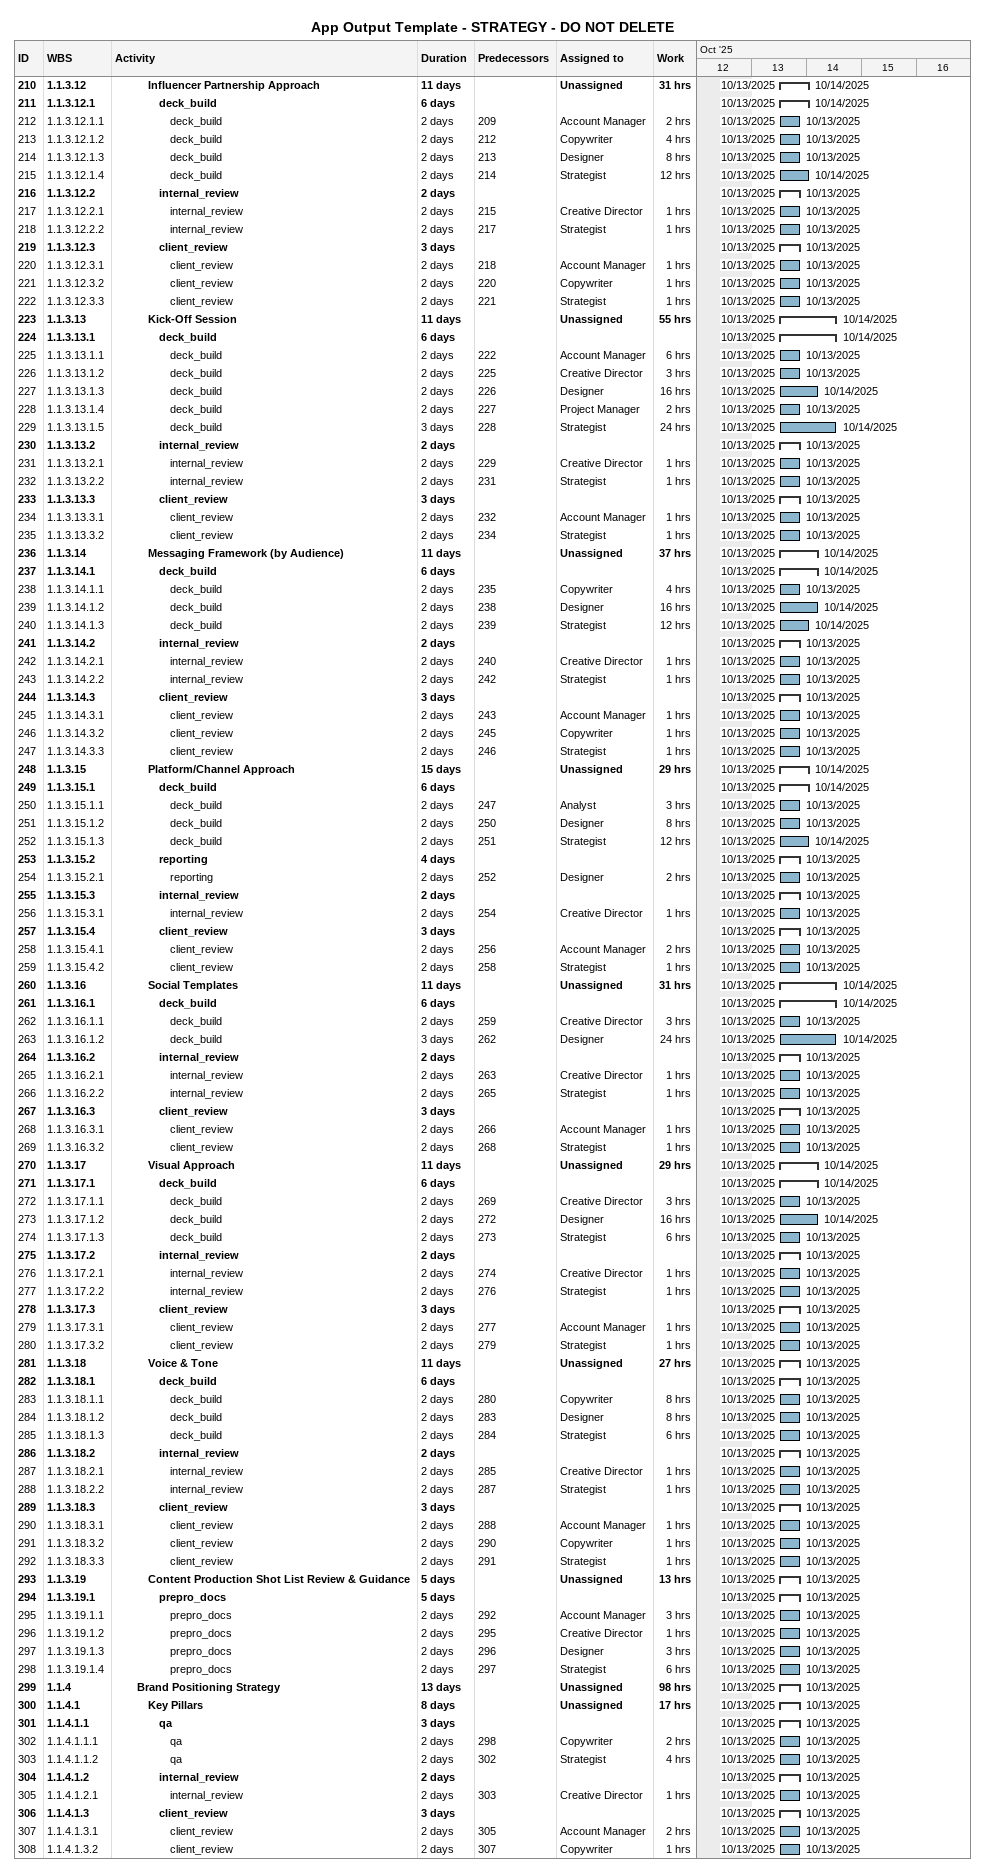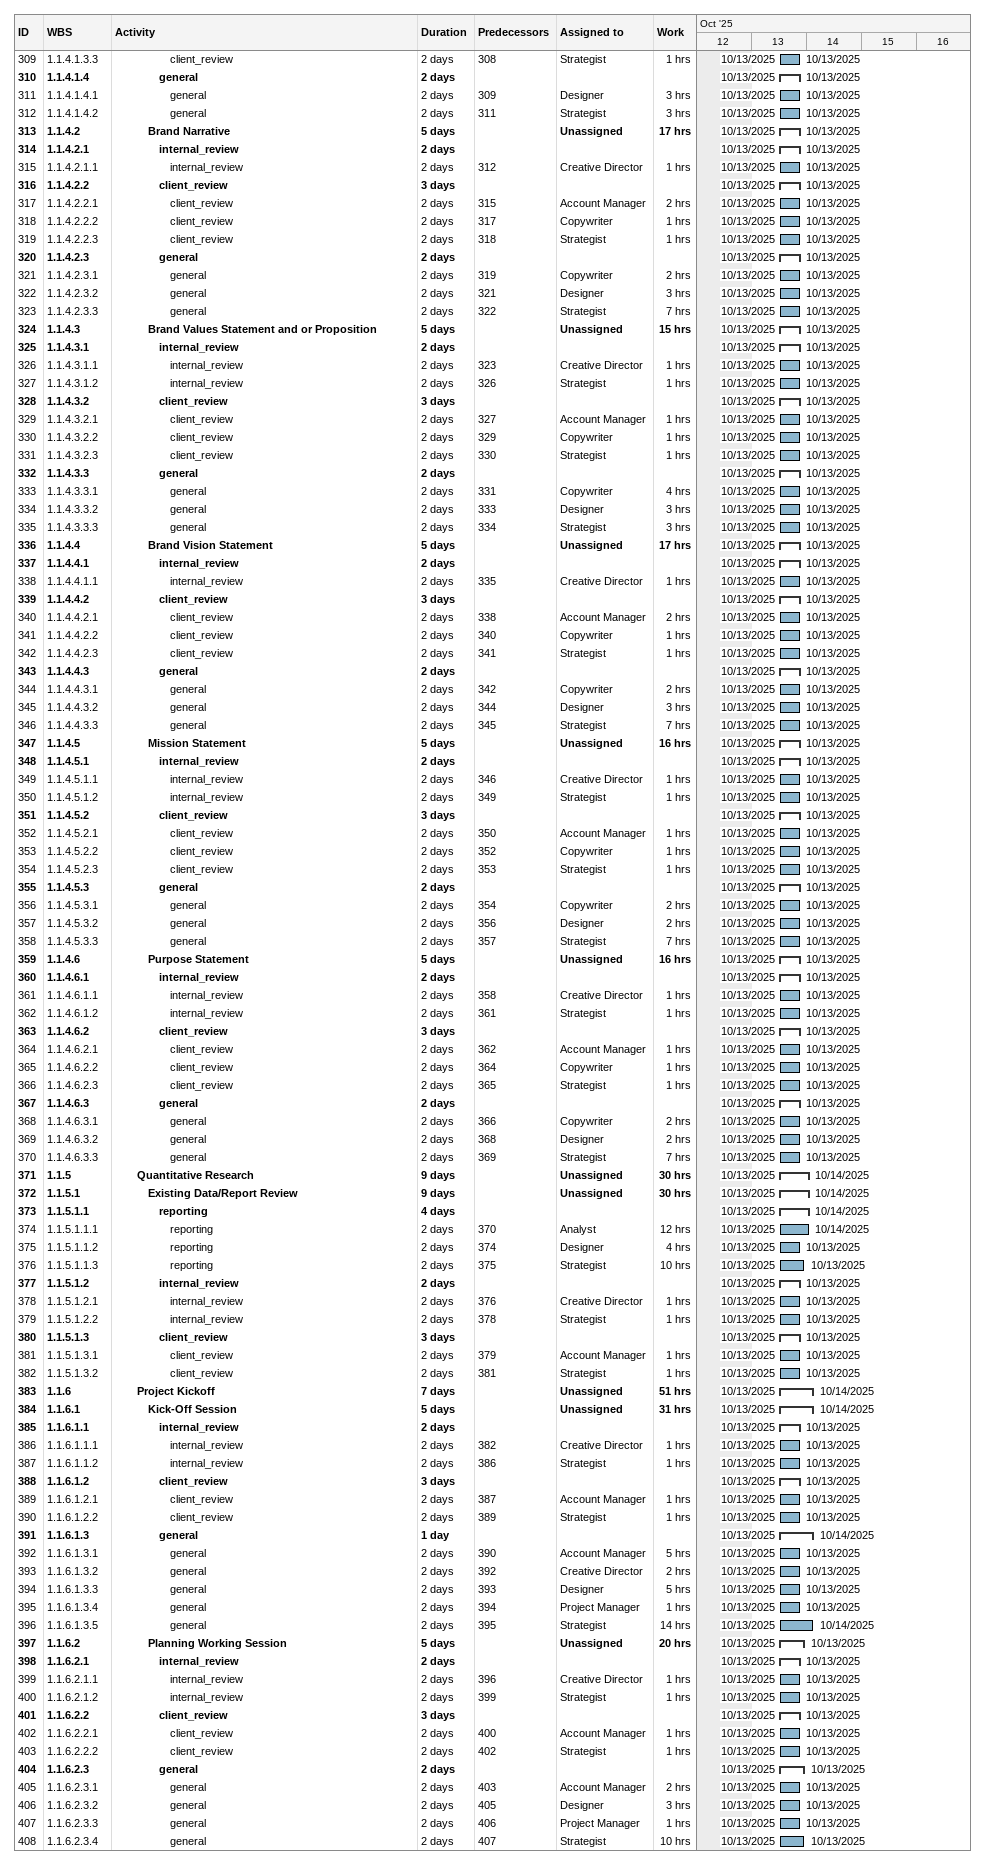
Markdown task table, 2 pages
App Output Template - STRATEGY - DO NOT DELETE

| ID | WBS | Task | Duration | Start | Finish | Predecessors | Resources | Work (h) |
|---|---|---|---|---|---|---|---|---|
| 210 | 1.1.3.12 | **Influencer Partnership Approach** | 11d | 2025-10-13 | 2025-10-14 |  | Unassigned | 31 |
| 211 | 1.1.3.12.1 | **deck_build** | 6d | 2025-10-13 | 2025-10-14 |  |  |  |
| 212 | 1.1.3.12.1.1 | deck_build | 2d | 2025-10-13 | 2025-10-13 | 209 | Account Manager | 2 |
| 213 | 1.1.3.12.1.2 | deck_build | 2d | 2025-10-13 | 2025-10-13 | 212 | Copywriter | 4 |
| 214 | 1.1.3.12.1.3 | deck_build | 2d | 2025-10-13 | 2025-10-13 | 213 | Designer | 8 |
| 215 | 1.1.3.12.1.4 | deck_build | 2d | 2025-10-13 | 2025-10-14 | 214 | Strategist | 12 |
| 216 | 1.1.3.12.2 | **internal_review** | 2d | 2025-10-13 | 2025-10-13 |  |  |  |
| 217 | 1.1.3.12.2.1 | internal_review | 2d | 2025-10-13 | 2025-10-13 | 215 | Creative Director | 1 |
| 218 | 1.1.3.12.2.2 | internal_review | 2d | 2025-10-13 | 2025-10-13 | 217 | Strategist | 1 |
| 219 | 1.1.3.12.3 | **client_review** | 3d | 2025-10-13 | 2025-10-13 |  |  |  |
| 220 | 1.1.3.12.3.1 | client_review | 2d | 2025-10-13 | 2025-10-13 | 218 | Account Manager | 1 |
| 221 | 1.1.3.12.3.2 | client_review | 2d | 2025-10-13 | 2025-10-13 | 220 | Copywriter | 1 |
| 222 | 1.1.3.12.3.3 | client_review | 2d | 2025-10-13 | 2025-10-13 | 221 | Strategist | 1 |
| 223 | 1.1.3.13 | **Kick-Off Session** | 11d | 2025-10-13 | 2025-10-14 |  | Unassigned | 55 |
| 224 | 1.1.3.13.1 | **deck_build** | 6d | 2025-10-13 | 2025-10-14 |  |  |  |
| 225 | 1.1.3.13.1.1 | deck_build | 2d | 2025-10-13 | 2025-10-13 | 222 | Account Manager | 6 |
| 226 | 1.1.3.13.1.2 | deck_build | 2d | 2025-10-13 | 2025-10-13 | 225 | Creative Director | 3 |
| 227 | 1.1.3.13.1.3 | deck_build | 2d | 2025-10-13 | 2025-10-14 | 226 | Designer | 16 |
| 228 | 1.1.3.13.1.4 | deck_build | 2d | 2025-10-13 | 2025-10-13 | 227 | Project Manager | 2 |
| 229 | 1.1.3.13.1.5 | deck_build | 3d | 2025-10-13 | 2025-10-14 | 228 | Strategist | 24 |
| 230 | 1.1.3.13.2 | **internal_review** | 2d | 2025-10-13 | 2025-10-13 |  |  |  |
| 231 | 1.1.3.13.2.1 | internal_review | 2d | 2025-10-13 | 2025-10-13 | 229 | Creative Director | 1 |
| 232 | 1.1.3.13.2.2 | internal_review | 2d | 2025-10-13 | 2025-10-13 | 231 | Strategist | 1 |
| 233 | 1.1.3.13.3 | **client_review** | 3d | 2025-10-13 | 2025-10-13 |  |  |  |
| 234 | 1.1.3.13.3.1 | client_review | 2d | 2025-10-13 | 2025-10-13 | 232 | Account Manager | 1 |
| 235 | 1.1.3.13.3.2 | client_review | 2d | 2025-10-13 | 2025-10-13 | 234 | Strategist | 1 |
| 236 | 1.1.3.14 | **Messaging Framework (by Audience)** | 11d | 2025-10-13 | 2025-10-14 |  | Unassigned | 37 |
| 237 | 1.1.3.14.1 | **deck_build** | 6d | 2025-10-13 | 2025-10-14 |  |  |  |
| 238 | 1.1.3.14.1.1 | deck_build | 2d | 2025-10-13 | 2025-10-13 | 235 | Copywriter | 4 |
| 239 | 1.1.3.14.1.2 | deck_build | 2d | 2025-10-13 | 2025-10-14 | 238 | Designer | 16 |
| 240 | 1.1.3.14.1.3 | deck_build | 2d | 2025-10-13 | 2025-10-14 | 239 | Strategist | 12 |
| 241 | 1.1.3.14.2 | **internal_review** | 2d | 2025-10-13 | 2025-10-13 |  |  |  |
| 242 | 1.1.3.14.2.1 | internal_review | 2d | 2025-10-13 | 2025-10-13 | 240 | Creative Director | 1 |
| 243 | 1.1.3.14.2.2 | internal_review | 2d | 2025-10-13 | 2025-10-13 | 242 | Strategist | 1 |
| 244 | 1.1.3.14.3 | **client_review** | 3d | 2025-10-13 | 2025-10-13 |  |  |  |
| 245 | 1.1.3.14.3.1 | client_review | 2d | 2025-10-13 | 2025-10-13 | 243 | Account Manager | 1 |
| 246 | 1.1.3.14.3.2 | client_review | 2d | 2025-10-13 | 2025-10-13 | 245 | Copywriter | 1 |
| 247 | 1.1.3.14.3.3 | client_review | 2d | 2025-10-13 | 2025-10-13 | 246 | Strategist | 1 |
| 248 | 1.1.3.15 | **Platform/Channel Approach** | 15d | 2025-10-13 | 2025-10-14 |  | Unassigned | 29 |
| 249 | 1.1.3.15.1 | **deck_build** | 6d | 2025-10-13 | 2025-10-14 |  |  |  |
| 250 | 1.1.3.15.1.1 | deck_build | 2d | 2025-10-13 | 2025-10-13 | 247 | Analyst | 3 |
| 251 | 1.1.3.15.1.2 | deck_build | 2d | 2025-10-13 | 2025-10-13 | 250 | Designer | 8 |
| 252 | 1.1.3.15.1.3 | deck_build | 2d | 2025-10-13 | 2025-10-14 | 251 | Strategist | 12 |
| 253 | 1.1.3.15.2 | **reporting** | 4d | 2025-10-13 | 2025-10-13 |  |  |  |
| 254 | 1.1.3.15.2.1 | reporting | 2d | 2025-10-13 | 2025-10-13 | 252 | Designer | 2 |
| 255 | 1.1.3.15.3 | **internal_review** | 2d | 2025-10-13 | 2025-10-13 |  |  |  |
| 256 | 1.1.3.15.3.1 | internal_review | 2d | 2025-10-13 | 2025-10-13 | 254 | Creative Director | 1 |
| 257 | 1.1.3.15.4 | **client_review** | 3d | 2025-10-13 | 2025-10-13 |  |  |  |
| 258 | 1.1.3.15.4.1 | client_review | 2d | 2025-10-13 | 2025-10-13 | 256 | Account Manager | 2 |
| 259 | 1.1.3.15.4.2 | client_review | 2d | 2025-10-13 | 2025-10-13 | 258 | Strategist | 1 |
| 260 | 1.1.3.16 | **Social Templates** | 11d | 2025-10-13 | 2025-10-14 |  | Unassigned | 31 |
| 261 | 1.1.3.16.1 | **deck_build** | 6d | 2025-10-13 | 2025-10-14 |  |  |  |
| 262 | 1.1.3.16.1.1 | deck_build | 2d | 2025-10-13 | 2025-10-13 | 259 | Creative Director | 3 |
| 263 | 1.1.3.16.1.2 | deck_build | 3d | 2025-10-13 | 2025-10-14 | 262 | Designer | 24 |
| 264 | 1.1.3.16.2 | **internal_review** | 2d | 2025-10-13 | 2025-10-13 |  |  |  |
| 265 | 1.1.3.16.2.1 | internal_review | 2d | 2025-10-13 | 2025-10-13 | 263 | Creative Director | 1 |
| 266 | 1.1.3.16.2.2 | internal_review | 2d | 2025-10-13 | 2025-10-13 | 265 | Strategist | 1 |
| 267 | 1.1.3.16.3 | **client_review** | 3d | 2025-10-13 | 2025-10-13 |  |  |  |
| 268 | 1.1.3.16.3.1 | client_review | 2d | 2025-10-13 | 2025-10-13 | 266 | Account Manager | 1 |
| 269 | 1.1.3.16.3.2 | client_review | 2d | 2025-10-13 | 2025-10-13 | 268 | Strategist | 1 |
| 270 | 1.1.3.17 | **Visual Approach** | 11d | 2025-10-13 | 2025-10-14 |  | Unassigned | 29 |
| 271 | 1.1.3.17.1 | **deck_build** | 6d | 2025-10-13 | 2025-10-14 |  |  |  |
| 272 | 1.1.3.17.1.1 | deck_build | 2d | 2025-10-13 | 2025-10-13 | 269 | Creative Director | 3 |
| 273 | 1.1.3.17.1.2 | deck_build | 2d | 2025-10-13 | 2025-10-14 | 272 | Designer | 16 |
| 274 | 1.1.3.17.1.3 | deck_build | 2d | 2025-10-13 | 2025-10-13 | 273 | Strategist | 6 |
| 275 | 1.1.3.17.2 | **internal_review** | 2d | 2025-10-13 | 2025-10-13 |  |  |  |
| 276 | 1.1.3.17.2.1 | internal_review | 2d | 2025-10-13 | 2025-10-13 | 274 | Creative Director | 1 |
| 277 | 1.1.3.17.2.2 | internal_review | 2d | 2025-10-13 | 2025-10-13 | 276 | Strategist | 1 |
| 278 | 1.1.3.17.3 | **client_review** | 3d | 2025-10-13 | 2025-10-13 |  |  |  |
| 279 | 1.1.3.17.3.1 | client_review | 2d | 2025-10-13 | 2025-10-13 | 277 | Account Manager | 1 |
| 280 | 1.1.3.17.3.2 | client_review | 2d | 2025-10-13 | 2025-10-13 | 279 | Strategist | 1 |
| 281 | 1.1.3.18 | **Voice & Tone** | 11d | 2025-10-13 | 2025-10-13 |  | Unassigned | 27 |
| 282 | 1.1.3.18.1 | **deck_build** | 6d | 2025-10-13 | 2025-10-13 |  |  |  |
| 283 | 1.1.3.18.1.1 | deck_build | 2d | 2025-10-13 | 2025-10-13 | 280 | Copywriter | 8 |
| 284 | 1.1.3.18.1.2 | deck_build | 2d | 2025-10-13 | 2025-10-13 | 283 | Designer | 8 |
| 285 | 1.1.3.18.1.3 | deck_build | 2d | 2025-10-13 | 2025-10-13 | 284 | Strategist | 6 |
| 286 | 1.1.3.18.2 | **internal_review** | 2d | 2025-10-13 | 2025-10-13 |  |  |  |
| 287 | 1.1.3.18.2.1 | internal_review | 2d | 2025-10-13 | 2025-10-13 | 285 | Creative Director | 1 |
| 288 | 1.1.3.18.2.2 | internal_review | 2d | 2025-10-13 | 2025-10-13 | 287 | Strategist | 1 |
| 289 | 1.1.3.18.3 | **client_review** | 3d | 2025-10-13 | 2025-10-13 |  |  |  |
| 290 | 1.1.3.18.3.1 | client_review | 2d | 2025-10-13 | 2025-10-13 | 288 | Account Manager | 1 |
| 291 | 1.1.3.18.3.2 | client_review | 2d | 2025-10-13 | 2025-10-13 | 290 | Copywriter | 1 |
| 292 | 1.1.3.18.3.3 | client_review | 2d | 2025-10-13 | 2025-10-13 | 291 | Strategist | 1 |
| 293 | 1.1.3.19 | **Content Production Shot List Review & Guidance** | 5d | 2025-10-13 | 2025-10-13 |  | Unassigned | 13 |
| 294 | 1.1.3.19.1 | **prepro_docs** | 5d | 2025-10-13 | 2025-10-13 |  |  |  |
| 295 | 1.1.3.19.1.1 | prepro_docs | 2d | 2025-10-13 | 2025-10-13 | 292 | Account Manager | 3 |
| 296 | 1.1.3.19.1.2 | prepro_docs | 2d | 2025-10-13 | 2025-10-13 | 295 | Creative Director | 1 |
| 297 | 1.1.3.19.1.3 | prepro_docs | 2d | 2025-10-13 | 2025-10-13 | 296 | Designer | 3 |
| 298 | 1.1.3.19.1.4 | prepro_docs | 2d | 2025-10-13 | 2025-10-13 | 297 | Strategist | 6 |
| 299 | 1.1.4 | **Brand Positioning Strategy** | 13d | 2025-10-13 | 2025-10-13 |  | Unassigned | 98 |
| 300 | 1.1.4.1 | **Key Pillars** | 8d | 2025-10-13 | 2025-10-13 |  | Unassigned | 17 |
| 301 | 1.1.4.1.1 | **qa** | 3d | 2025-10-13 | 2025-10-13 |  |  |  |
| 302 | 1.1.4.1.1.1 | qa | 2d | 2025-10-13 | 2025-10-13 | 298 | Copywriter | 2 |
| 303 | 1.1.4.1.1.2 | qa | 2d | 2025-10-13 | 2025-10-13 | 302 | Strategist | 4 |
| 304 | 1.1.4.1.2 | **internal_review** | 2d | 2025-10-13 | 2025-10-13 |  |  |  |
| 305 | 1.1.4.1.2.1 | internal_review | 2d | 2025-10-13 | 2025-10-13 | 303 | Creative Director | 1 |
| 306 | 1.1.4.1.3 | **client_review** | 3d | 2025-10-13 | 2025-10-13 |  |  |  |
| 307 | 1.1.4.1.3.1 | client_review | 2d | 2025-10-13 | 2025-10-13 | 305 | Account Manager | 2 |
| 308 | 1.1.4.1.3.2 | client_review | 2d | 2025-10-13 | 2025-10-13 | 307 | Copywriter | 1 |
| 309 | 1.1.4.1.3.3 | client_review | 2d | 2025-10-13 | 2025-10-13 | 308 | Strategist | 1 |
| 310 | 1.1.4.1.4 | **general** | 2d | 2025-10-13 | 2025-10-13 |  |  |  |
| 311 | 1.1.4.1.4.1 | general | 2d | 2025-10-13 | 2025-10-13 | 309 | Designer | 3 |
| 312 | 1.1.4.1.4.2 | general | 2d | 2025-10-13 | 2025-10-13 | 311 | Strategist | 3 |
| 313 | 1.1.4.2 | **Brand Narrative** | 5d | 2025-10-13 | 2025-10-13 |  | Unassigned | 17 |
| 314 | 1.1.4.2.1 | **internal_review** | 2d | 2025-10-13 | 2025-10-13 |  |  |  |
| 315 | 1.1.4.2.1.1 | internal_review | 2d | 2025-10-13 | 2025-10-13 | 312 | Creative Director | 1 |
| 316 | 1.1.4.2.2 | **client_review** | 3d | 2025-10-13 | 2025-10-13 |  |  |  |
| 317 | 1.1.4.2.2.1 | client_review | 2d | 2025-10-13 | 2025-10-13 | 315 | Account Manager | 2 |
| 318 | 1.1.4.2.2.2 | client_review | 2d | 2025-10-13 | 2025-10-13 | 317 | Copywriter | 1 |
| 319 | 1.1.4.2.2.3 | client_review | 2d | 2025-10-13 | 2025-10-13 | 318 | Strategist | 1 |
| 320 | 1.1.4.2.3 | **general** | 2d | 2025-10-13 | 2025-10-13 |  |  |  |
| 321 | 1.1.4.2.3.1 | general | 2d | 2025-10-13 | 2025-10-13 | 319 | Copywriter | 2 |
| 322 | 1.1.4.2.3.2 | general | 2d | 2025-10-13 | 2025-10-13 | 321 | Designer | 3 |
| 323 | 1.1.4.2.3.3 | general | 2d | 2025-10-13 | 2025-10-13 | 322 | Strategist | 7 |
| 324 | 1.1.4.3 | **Brand Values Statement and or Proposition** | 5d | 2025-10-13 | 2025-10-13 |  | Unassigned | 15 |
| 325 | 1.1.4.3.1 | **internal_review** | 2d | 2025-10-13 | 2025-10-13 |  |  |  |
| 326 | 1.1.4.3.1.1 | internal_review | 2d | 2025-10-13 | 2025-10-13 | 323 | Creative Director | 1 |
| 327 | 1.1.4.3.1.2 | internal_review | 2d | 2025-10-13 | 2025-10-13 | 326 | Strategist | 1 |
| 328 | 1.1.4.3.2 | **client_review** | 3d | 2025-10-13 | 2025-10-13 |  |  |  |
| 329 | 1.1.4.3.2.1 | client_review | 2d | 2025-10-13 | 2025-10-13 | 327 | Account Manager | 1 |
| 330 | 1.1.4.3.2.2 | client_review | 2d | 2025-10-13 | 2025-10-13 | 329 | Copywriter | 1 |
| 331 | 1.1.4.3.2.3 | client_review | 2d | 2025-10-13 | 2025-10-13 | 330 | Strategist | 1 |
| 332 | 1.1.4.3.3 | **general** | 2d | 2025-10-13 | 2025-10-13 |  |  |  |
| 333 | 1.1.4.3.3.1 | general | 2d | 2025-10-13 | 2025-10-13 | 331 | Copywriter | 4 |
| 334 | 1.1.4.3.3.2 | general | 2d | 2025-10-13 | 2025-10-13 | 333 | Designer | 3 |
| 335 | 1.1.4.3.3.3 | general | 2d | 2025-10-13 | 2025-10-13 | 334 | Strategist | 3 |
| 336 | 1.1.4.4 | **Brand Vision Statement** | 5d | 2025-10-13 | 2025-10-13 |  | Unassigned | 17 |
| 337 | 1.1.4.4.1 | **internal_review** | 2d | 2025-10-13 | 2025-10-13 |  |  |  |
| 338 | 1.1.4.4.1.1 | internal_review | 2d | 2025-10-13 | 2025-10-13 | 335 | Creative Director | 1 |
| 339 | 1.1.4.4.2 | **client_review** | 3d | 2025-10-13 | 2025-10-13 |  |  |  |
| 340 | 1.1.4.4.2.1 | client_review | 2d | 2025-10-13 | 2025-10-13 | 338 | Account Manager | 2 |
| 341 | 1.1.4.4.2.2 | client_review | 2d | 2025-10-13 | 2025-10-13 | 340 | Copywriter | 1 |
| 342 | 1.1.4.4.2.3 | client_review | 2d | 2025-10-13 | 2025-10-13 | 341 | Strategist | 1 |
| 343 | 1.1.4.4.3 | **general** | 2d | 2025-10-13 | 2025-10-13 |  |  |  |
| 344 | 1.1.4.4.3.1 | general | 2d | 2025-10-13 | 2025-10-13 | 342 | Copywriter | 2 |
| 345 | 1.1.4.4.3.2 | general | 2d | 2025-10-13 | 2025-10-13 | 344 | Designer | 3 |
| 346 | 1.1.4.4.3.3 | general | 2d | 2025-10-13 | 2025-10-13 | 345 | Strategist | 7 |
| 347 | 1.1.4.5 | **Mission Statement** | 5d | 2025-10-13 | 2025-10-13 |  | Unassigned | 16 |
| 348 | 1.1.4.5.1 | **internal_review** | 2d | 2025-10-13 | 2025-10-13 |  |  |  |
| 349 | 1.1.4.5.1.1 | internal_review | 2d | 2025-10-13 | 2025-10-13 | 346 | Creative Director | 1 |
| 350 | 1.1.4.5.1.2 | internal_review | 2d | 2025-10-13 | 2025-10-13 | 349 | Strategist | 1 |
| 351 | 1.1.4.5.2 | **client_review** | 3d | 2025-10-13 | 2025-10-13 |  |  |  |
| 352 | 1.1.4.5.2.1 | client_review | 2d | 2025-10-13 | 2025-10-13 | 350 | Account Manager | 1 |
| 353 | 1.1.4.5.2.2 | client_review | 2d | 2025-10-13 | 2025-10-13 | 352 | Copywriter | 1 |
| 354 | 1.1.4.5.2.3 | client_review | 2d | 2025-10-13 | 2025-10-13 | 353 | Strategist | 1 |
| 355 | 1.1.4.5.3 | **general** | 2d | 2025-10-13 | 2025-10-13 |  |  |  |
| 356 | 1.1.4.5.3.1 | general | 2d | 2025-10-13 | 2025-10-13 | 354 | Copywriter | 2 |
| 357 | 1.1.4.5.3.2 | general | 2d | 2025-10-13 | 2025-10-13 | 356 | Designer | 2 |
| 358 | 1.1.4.5.3.3 | general | 2d | 2025-10-13 | 2025-10-13 | 357 | Strategist | 7 |
| 359 | 1.1.4.6 | **Purpose Statement** | 5d | 2025-10-13 | 2025-10-13 |  | Unassigned | 16 |
| 360 | 1.1.4.6.1 | **internal_review** | 2d | 2025-10-13 | 2025-10-13 |  |  |  |
| 361 | 1.1.4.6.1.1 | internal_review | 2d | 2025-10-13 | 2025-10-13 | 358 | Creative Director | 1 |
| 362 | 1.1.4.6.1.2 | internal_review | 2d | 2025-10-13 | 2025-10-13 | 361 | Strategist | 1 |
| 363 | 1.1.4.6.2 | **client_review** | 3d | 2025-10-13 | 2025-10-13 |  |  |  |
| 364 | 1.1.4.6.2.1 | client_review | 2d | 2025-10-13 | 2025-10-13 | 362 | Account Manager | 1 |
| 365 | 1.1.4.6.2.2 | client_review | 2d | 2025-10-13 | 2025-10-13 | 364 | Copywriter | 1 |
| 366 | 1.1.4.6.2.3 | client_review | 2d | 2025-10-13 | 2025-10-13 | 365 | Strategist | 1 |
| 367 | 1.1.4.6.3 | **general** | 2d | 2025-10-13 | 2025-10-13 |  |  |  |
| 368 | 1.1.4.6.3.1 | general | 2d | 2025-10-13 | 2025-10-13 | 366 | Copywriter | 2 |
| 369 | 1.1.4.6.3.2 | general | 2d | 2025-10-13 | 2025-10-13 | 368 | Designer | 2 |
| 370 | 1.1.4.6.3.3 | general | 2d | 2025-10-13 | 2025-10-13 | 369 | Strategist | 7 |
| 371 | 1.1.5 | **Quantitative Research** | 9d | 2025-10-13 | 2025-10-14 |  | Unassigned | 30 |
| 372 | 1.1.5.1 | **Existing Data/Report Review** | 9d | 2025-10-13 | 2025-10-14 |  | Unassigned | 30 |
| 373 | 1.1.5.1.1 | **reporting** | 4d | 2025-10-13 | 2025-10-14 |  |  |  |
| 374 | 1.1.5.1.1.1 | reporting | 2d | 2025-10-13 | 2025-10-14 | 370 | Analyst | 12 |
| 375 | 1.1.5.1.1.2 | reporting | 2d | 2025-10-13 | 2025-10-13 | 374 | Designer | 4 |
| 376 | 1.1.5.1.1.3 | reporting | 2d | 2025-10-13 | 2025-10-13 | 375 | Strategist | 10 |
| 377 | 1.1.5.1.2 | **internal_review** | 2d | 2025-10-13 | 2025-10-13 |  |  |  |
| 378 | 1.1.5.1.2.1 | internal_review | 2d | 2025-10-13 | 2025-10-13 | 376 | Creative Director | 1 |
| 379 | 1.1.5.1.2.2 | internal_review | 2d | 2025-10-13 | 2025-10-13 | 378 | Strategist | 1 |
| 380 | 1.1.5.1.3 | **client_review** | 3d | 2025-10-13 | 2025-10-13 |  |  |  |
| 381 | 1.1.5.1.3.1 | client_review | 2d | 2025-10-13 | 2025-10-13 | 379 | Account Manager | 1 |
| 382 | 1.1.5.1.3.2 | client_review | 2d | 2025-10-13 | 2025-10-13 | 381 | Strategist | 1 |
| 383 | 1.1.6 | **Project Kickoff** | 7d | 2025-10-13 | 2025-10-14 |  | Unassigned | 51 |
| 384 | 1.1.6.1 | **Kick-Off Session** | 5d | 2025-10-13 | 2025-10-14 |  | Unassigned | 31 |
| 385 | 1.1.6.1.1 | **internal_review** | 2d | 2025-10-13 | 2025-10-13 |  |  |  |
| 386 | 1.1.6.1.1.1 | internal_review | 2d | 2025-10-13 | 2025-10-13 | 382 | Creative Director | 1 |
| 387 | 1.1.6.1.1.2 | internal_review | 2d | 2025-10-13 | 2025-10-13 | 386 | Strategist | 1 |
| 388 | 1.1.6.1.2 | **client_review** | 3d | 2025-10-13 | 2025-10-13 |  |  |  |
| 389 | 1.1.6.1.2.1 | client_review | 2d | 2025-10-13 | 2025-10-13 | 387 | Account Manager | 1 |
| 390 | 1.1.6.1.2.2 | client_review | 2d | 2025-10-13 | 2025-10-13 | 389 | Strategist | 1 |
| 391 | 1.1.6.1.3 | **general** | 1d | 2025-10-13 | 2025-10-14 |  |  |  |
| 392 | 1.1.6.1.3.1 | general | 2d | 2025-10-13 | 2025-10-13 | 390 | Account Manager | 5 |
| 393 | 1.1.6.1.3.2 | general | 2d | 2025-10-13 | 2025-10-13 | 392 | Creative Director | 2 |
| 394 | 1.1.6.1.3.3 | general | 2d | 2025-10-13 | 2025-10-13 | 393 | Designer | 5 |
| 395 | 1.1.6.1.3.4 | general | 2d | 2025-10-13 | 2025-10-13 | 394 | Project Manager | 1 |
| 396 | 1.1.6.1.3.5 | general | 2d | 2025-10-13 | 2025-10-14 | 395 | Strategist | 14 |
| 397 | 1.1.6.2 | **Planning Working Session** | 5d | 2025-10-13 | 2025-10-13 |  | Unassigned | 20 |
| 398 | 1.1.6.2.1 | **internal_review** | 2d | 2025-10-13 | 2025-10-13 |  |  |  |
| 399 | 1.1.6.2.1.1 | internal_review | 2d | 2025-10-13 | 2025-10-13 | 396 | Creative Director | 1 |
| 400 | 1.1.6.2.1.2 | internal_review | 2d | 2025-10-13 | 2025-10-13 | 399 | Strategist | 1 |
| 401 | 1.1.6.2.2 | **client_review** | 3d | 2025-10-13 | 2025-10-13 |  |  |  |
| 402 | 1.1.6.2.2.1 | client_review | 2d | 2025-10-13 | 2025-10-13 | 400 | Account Manager | 1 |
| 403 | 1.1.6.2.2.2 | client_review | 2d | 2025-10-13 | 2025-10-13 | 402 | Strategist | 1 |
| 404 | 1.1.6.2.3 | **general** | 2d | 2025-10-13 | 2025-10-13 |  |  |  |
| 405 | 1.1.6.2.3.1 | general | 2d | 2025-10-13 | 2025-10-13 | 403 | Account Manager | 2 |
| 406 | 1.1.6.2.3.2 | general | 2d | 2025-10-13 | 2025-10-13 | 405 | Designer | 3 |
| 407 | 1.1.6.2.3.3 | general | 2d | 2025-10-13 | 2025-10-13 | 406 | Project Manager | 1 |
| 408 | 1.1.6.2.3.4 | general | 2d | 2025-10-13 | 2025-10-13 | 407 | Strategist | 10 |
